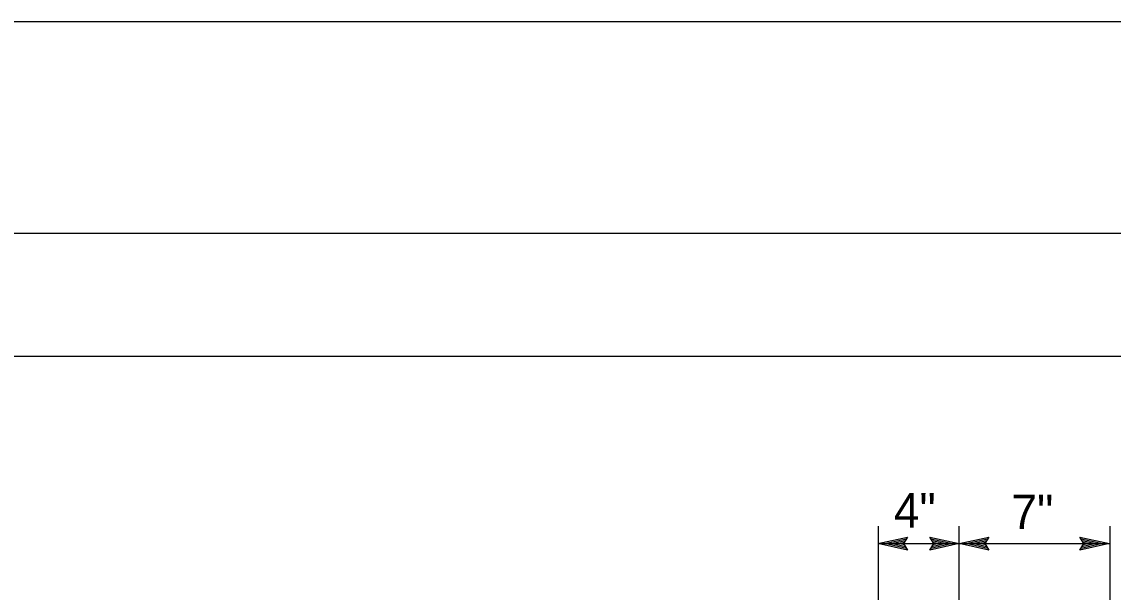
# Model space of a CAD drawing. Extents: x -894 to 866, y -472 to 714.
# Drawn here: x -37.4 to 184.6, y 597.6 to 713.6 of the extents above; entities that cross this region are included whole.
import ezdxf

# ---------------------------------------------------------------- set-up
doc = ezdxf.new("R2010")
doc.units = 0
for name, color, linetype in [('56 Stage 3 Anno', 7, 'Continuous'), ('57 Undefined', 7, 'Continuous'), ('border_PLOTTING-ELEMENTS', 7, 'Continuous'), ('border_rw_22x34_Cut_Lines', 7, 'Continuous'), ('border_SHEET', 7, 'Continuous')]:
    doc.layers.add(name, color=color, linetype=linetype)

msp = doc.modelspace()

# ---------------------------------------------------------------- linework, layer by layer
at = {"layer": '56 Stage 3 Anno'}
for p, q in [((136.88, 571.9), (136.88, 610.96)), ((153.29, 559.94), (153.29, 610.96)), ((183.95, 559.22), (183.95, 610.96)), ((136.75, 607.44), (142.76, 608.77)), ((138.15, 607.45), (142.52, 608.41)), ((142.75, 608.77), (141.96, 607.44)), ((142.75, 608.77), (142.75, 608.77)), ((148.09, 607.44), (147.29, 608.78)), ((147.29, 608.78), (147.29, 608.78)), ((147.29, 608.78), (153.29, 607.44)), ((148.09, 607.44), (147.29, 608.78)), ((147.29, 608.78), (147.29, 608.78)), ((147.29, 608.78), (153.29, 607.44)), ((147.51, 608.43), (151.91, 607.44)), ((147.51, 608.43), (151.91, 607.44)), ((153.29, 607.44), (159.3, 608.77)), ((154.69, 607.45), (159.06, 608.41)), ((159.29, 608.77), (158.49, 607.44)), ((159.29, 608.77), (159.29, 608.77)), ((178.63, 607.44), (177.83, 608.78)), ((177.83, 608.78), (177.83, 608.78)), ((177.83, 608.78), (183.83, 607.44)), ((178.63, 607.44), (177.83, 608.78)), ((177.83, 608.78), (177.83, 608.78)), ((177.83, 608.78), (183.83, 607.44)), ((178.05, 608.43), (182.45, 607.44)), ((178.05, 608.43), (182.45, 607.44)), ((136.75, 607.44), (153.29, 607.44)), ((142.75, 606.1), (136.75, 607.44)), ((136.75, 607.44), (136.75, 607.44)), ((142.54, 606.46), (138.13, 607.44)), ((139.52, 607.44), (142.34, 608.07)), ((142.31, 606.82), (139.52, 607.44)), ((140.9, 607.44), (142.11, 607.71)), ((142.13, 607.17), (140.9, 607.44)), ((141.96, 607.44), (142.75, 606.1)), ((142.75, 606.1), (142.75, 606.1)), ((153.29, 607.44), (147.29, 606.11)), ((147.29, 606.11), (148.09, 607.44)), ((153.29, 607.44), (147.29, 606.11)), ((147.29, 606.11), (148.09, 607.44)), ((147.29, 606.11), (147.29, 606.11)), ((147.29, 606.11), (147.29, 606.11)), ((151.9, 607.44), (147.53, 606.47)), ((151.9, 607.44), (147.53, 606.47)), ((150.53, 607.45), (147.71, 606.82)), ((150.53, 607.45), (147.71, 606.82)), ((147.75, 608.07), (150.53, 607.45)), ((147.75, 608.07), (150.53, 607.45)), ((147.92, 607.72), (149.15, 607.45)), ((147.92, 607.72), (149.15, 607.45)), ((149.15, 607.45), (147.94, 607.18)), ((149.15, 607.45), (147.94, 607.18)), ((153.29, 607.44), (183.83, 607.44)), ((153.29, 607.44), (153.29, 607.44)), ((153.29, 607.44), (153.29, 607.44)), ((159.29, 606.1), (153.29, 607.44)), ((153.29, 607.44), (153.29, 607.44)), ((159.08, 606.46), (154.67, 607.44)), ((156.06, 607.44), (158.88, 608.07)), ((158.84, 606.82), (156.06, 607.44)), ((157.44, 607.44), (158.65, 607.71)), ((158.67, 607.17), (157.44, 607.44)), ((158.49, 607.44), (159.29, 606.1)), ((159.29, 606.1), (159.29, 606.1)), ((183.83, 607.44), (177.83, 606.11)), ((177.83, 606.11), (178.63, 607.44)), ((183.83, 607.44), (177.83, 606.11)), ((177.83, 606.11), (178.63, 607.44)), ((177.83, 606.11), (177.83, 606.11)), ((177.83, 606.11), (177.83, 606.11)), ((182.44, 607.44), (178.07, 606.47)), ((182.44, 607.44), (178.07, 606.47)), ((181.07, 607.45), (178.24, 606.82)), ((181.07, 607.45), (178.24, 606.82)), ((178.28, 608.07), (181.07, 607.45)), ((178.28, 608.07), (181.07, 607.45)), ((178.46, 607.72), (179.69, 607.45)), ((178.46, 607.72), (179.69, 607.45)), ((179.69, 607.45), (178.48, 607.18)), ((179.69, 607.45), (178.48, 607.18)), ((183.83, 607.44), (183.83, 607.44)), ((183.83, 607.44), (183.83, 607.44))]:
    msp.add_line(p, q, dxfattribs=at)
at = {"layer": 'border_PLOTTING-ELEMENTS'}
for points in [[(-894.04, -472.44), (865.96, -472.44), (865.96, 713.56), (-894.04, 713.56)], [(-864.04, 670.56), (835.96, 670.56), (835.96, -429.44), (-864.04, -429.44)]]:
    msp.add_lwpolyline(points, close=True, dxfattribs=at)
at = {"layer": 'border_rw_22x34_Cut_Lines'}
msp.add_lwpolyline([(-864.04, 670.56), (835.96, 670.56), (835.96, -429.44), (-864.04, -429.44)], close=True, dxfattribs=at)
at = {"layer": 'border_SHEET'}
msp.add_line((-814.04, 645.56), (810.96, 645.56), dxfattribs=at)

# ---------------------------------------------------------------- texts
at = {"layer": '57 Undefined'}
for s, p in [('4"', (139.98, 610.71)), ('7"', (163.9, 610.39))]:
    msp.add_text(s, height=7, dxfattribs=at).set_placement(p)

doc.saveas('drawing.dxf')
